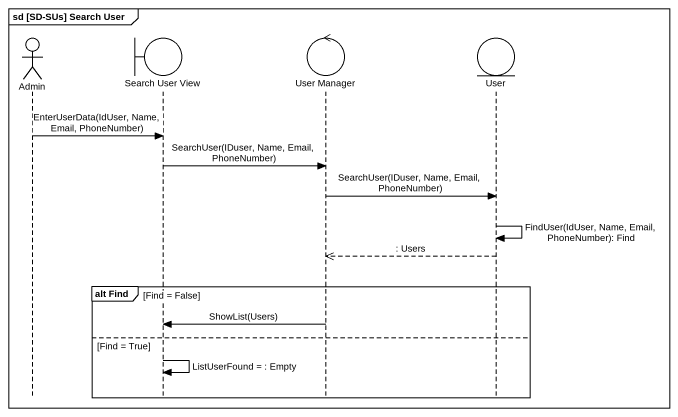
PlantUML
@startuml
mainframe sd [SD-SUs] Search User
hide footbox
actor Admin
boundary "Search User View" as Search_User_View
control "User Manager" as User_Manager
entity User

Admin -> Search_User_View : EnterUserData(IdUser, Name, Email, PhoneNumber)
Search_User_View -> User_Manager : SearchUser(IDuser, Name, Email, PhoneNumber)
User_Manager -> User : SearchUser(IDuser, Name, Email, PhoneNumber)
User -> User : FindUser(IdUser, Name, Email, PhoneNumber): Find
User -->> User_Manager : : Users
group alt Find [Find = False]
  User_Manager -> Search_User_View : ShowList(Users)
else Find = True
  Search_User_View -> Search_User_View : ListUserFound = : Empty
end
@enduml
